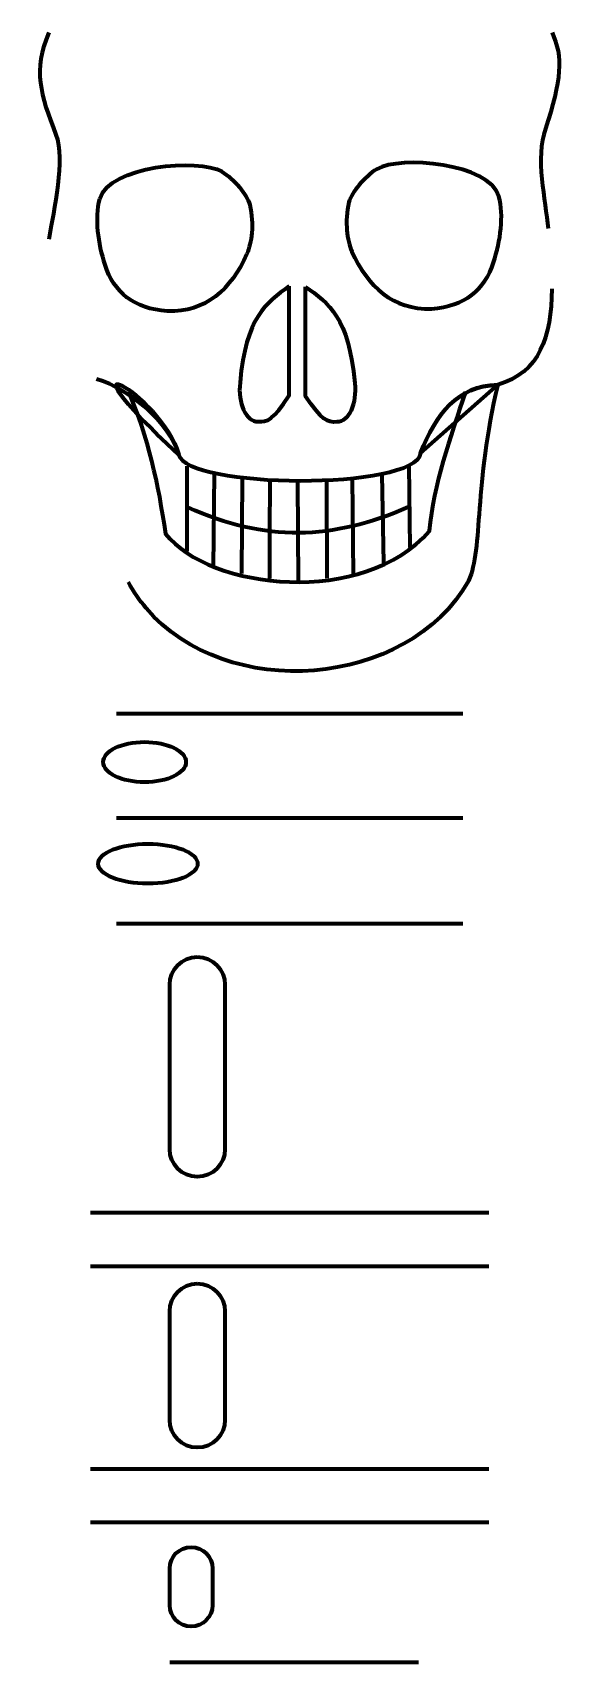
# Model space of a CAD drawing. Header units: centimetres. Extents: x -11.55 to -10.14, y -9.43 to -5.09.
import ezdxf

# ---------------------------------------------------------------- set-up
doc = ezdxf.new("R2010")
doc.units = ezdxf.units.CM
doc.header["$MEASUREMENT"] = 0
doc.layers.add('Layer 1', color=7, linetype='Continuous')

msp = doc.modelspace()

# ---------------------------------------------------------------- linework, layer by layer
at = {"layer": 'Layer 1', "color": 5, "lineweight": 100}
for points, knots in [([(-11.50872, -5.09253), (-11.55215, -5.19301), (-11.53133, -5.25727), (-11.49041, -5.36426), (-11.49041, -5.36426), (-11.46484, -5.43064), (-11.49586, -5.5636), (-11.50872, -5.64233)], [0, 0, 0, 0, 0.3333333, 0.3333333, 0.3333333, 0.3333333, 1, 1, 1, 1]), ([(-10.16945, -5.09253), (-10.13913, -5.15616), (-10.14475, -5.21972), (-10.18673, -5.3491), (-10.18673, -5.3491), (-10.21532, -5.42428), (-10.18648, -5.53895), (-10.18003, -5.61414)], [0, 0, 0, 0, 0.3333333, 0.3333333, 0.3333333, 0.3333333, 1, 1, 1, 1]), ([(-10.31096, -5.5287), (-10.31096, -5.5287), (-10.31096, -5.5287), (-10.31096, -5.5287), (-10.31096, -5.5287), (-10.29692, -5.58032), (-10.30654, -5.64631), (-10.32514, -5.70447), (-10.32514, -5.70447), (-10.34843, -5.77739), (-10.40136, -5.82066), (-10.49044, -5.82782), (-10.49044, -5.82782), (-10.59332, -5.83041), (-10.65884, -5.77077), (-10.70261, -5.67486), (-10.70261, -5.67486), (-10.71472, -5.64592), (-10.7223, -5.59752), (-10.71002, -5.54409), (-10.71002, -5.54409), (-10.70278, -5.51691), (-10.66862, -5.47658), (-10.63538, -5.45591), (-10.63538, -5.45591), (-10.57458, -5.41942), (-10.33451, -5.44009), (-10.31096, -5.5287)], [0, 0, 0, 0, 0.125, 0.125, 0.125, 0.125, 0.25, 0.25, 0.25, 0.25, 0.375, 0.375, 0.375, 0.375, 0.5, 0.5, 0.5, 0.5, 0.625, 0.625, 0.625, 0.625, 0.75, 0.75, 0.75, 0.75, 1, 1, 1, 1]), ([(-11.37313, -5.53528), (-11.38717, -5.58691), (-11.37755, -5.6529), (-11.35894, -5.71106), (-11.35894, -5.71106), (-11.33565, -5.78397), (-11.28272, -5.82726), (-11.19364, -5.83441), (-11.19364, -5.83441), (-11.09077, -5.83699), (-11.02524, -5.77736), (-10.98148, -5.68145), (-10.98148, -5.68145), (-10.96937, -5.65251), (-10.96178, -5.60412), (-10.97408, -5.55068), (-10.97408, -5.55068), (-10.9813, -5.5235), (-11.01546, -5.48317), (-11.0487, -5.46249), (-11.0487, -5.46249), (-11.1095, -5.42601), (-11.34957, -5.44668), (-11.37313, -5.53528)], [0, 0, 0, 0, 0.1428571, 0.1428571, 0.1428571, 0.1428571, 0.2857143, 0.2857143, 0.2857143, 0.2857143, 0.4285714, 0.4285714, 0.4285714, 0.4285714, 0.5714286, 0.5714286, 0.5714286, 0.5714286, 0.7142857, 0.7142857, 0.7142857, 0.7142857, 1, 1, 1, 1]), ([(-10.86923, -5.7678), (-10.86923, -5.7678), (-10.86923, -5.7678), (-10.86923, -5.7678), (-10.86923, -5.7678), (-10.86923, -5.7678), (-10.86923, -6.05892), (-10.86923, -6.05892), (-10.86923, -6.05892), (-10.91229, -6.12439), (-10.92735, -6.12933), (-10.95187, -6.12798), (-10.95187, -6.12798), (-10.98417, -6.12809), (-11.00597, -6.0798), (-10.99998, -6.02437), (-10.99998, -6.02437), (-10.98414, -5.8487), (-10.93085, -5.81253), (-10.86923, -5.7678)], [0, 0, 0, 0, 0.1666667, 0.1666667, 0.1666667, 0.1666667, 0.3333333, 0.3333333, 0.3333333, 0.3333333, 0.5, 0.5, 0.5, 0.5, 0.6666667, 0.6666667, 0.6666667, 0.6666667, 1, 1, 1, 1]), ([(-10.82531, -5.76894), (-10.82531, -5.76894), (-10.82531, -5.76894), (-10.82531, -5.76894), (-10.82531, -5.76894), (-10.82531, -5.76894), (-10.82531, -6.06006), (-10.82531, -6.06006), (-10.82531, -6.06006), (-10.78226, -6.12553), (-10.7672, -6.13049), (-10.74267, -6.12912), (-10.74267, -6.12912), (-10.71036, -6.12925), (-10.68858, -6.08094), (-10.69456, -6.02551), (-10.69456, -6.02551), (-10.71038, -5.84986), (-10.76368, -5.81369), (-10.82531, -5.76894)], [0, 0, 0, 0, 0.1666667, 0.1666667, 0.1666667, 0.1666667, 0.3333333, 0.3333333, 0.3333333, 0.3333333, 0.5, 0.5, 0.5, 0.5, 0.6666667, 0.6666667, 0.6666667, 0.6666667, 1, 1, 1, 1]), ([(-10.17024, -5.77477), (-10.17115, -5.90159), (-10.20226, -5.9983), (-10.31395, -6.03001), (-10.31395, -6.03001), (-10.37738, -6.29668), (-10.35362, -6.46468), (-10.39149, -6.55163), (-10.39149, -6.55163), (-10.55497, -6.84042), (-11.03815, -6.87505), (-11.24969, -6.6249), (-11.24969, -6.6249), (-11.26762, -6.6037), (-11.2836, -6.58046), (-11.29727, -6.55515)], [0, 0, 0, 0, 0.2, 0.2, 0.2, 0.2, 0.4, 0.4, 0.4, 0.4, 0.6, 0.6, 0.6, 0.6, 1, 1, 1, 1]), ([(-11.16272, -6.21646), (-11.16272, -6.21646), (-11.16272, -6.21646), (-11.16272, -6.21646), (-11.16272, -6.21646), (-11.21273, -6.04933), (-11.51333, -5.89363), (-11.16272, -6.21646)], [0, 0, 0, 0, 0.3333333, 0.3333333, 0.3333333, 0.3333333, 1, 1, 1, 1]), ([(-10.5193, -6.21184), (-10.5193, -6.21184), (-10.5193, -6.21184), (-10.5193, -6.21184), (-10.5193, -6.21184), (-10.4783, -6.10827), (-10.42274, -6.03419), (-10.31395, -6.03001), (-10.31395, -6.03001), (-10.31395, -6.03001), (-10.5193, -6.21184), (-10.5193, -6.21184)], [0, 0, 0, 0, 0.25, 0.25, 0.25, 0.25, 0.5, 0.5, 0.5, 0.5, 1, 1, 1, 1]), ([(-11.29727, -6.04905), (-11.24542, -6.16729), (-11.2177, -6.29516), (-11.19857, -6.42649), (-11.19857, -6.42649), (-11.07981, -6.57685), (-10.67036, -6.62121), (-10.49546, -6.41911), (-10.49546, -6.41911), (-10.48361, -6.2935), (-10.4396, -6.17147), (-10.39925, -6.04905)], [0, 0, 0, 0, 0.25, 0.25, 0.25, 0.25, 0.5, 0.5, 0.5, 0.5, 1, 1, 1, 1]), ([(-11.1438, -7.03441), (-11.1438, -7.00489), (-11.19315, -6.98093), (-11.254, -6.98093), (-11.254, -6.98093), (-11.31488, -6.98093), (-11.3642, -7.00489), (-11.3642, -7.03441), (-11.3642, -7.03441), (-11.3642, -7.06393), (-11.31488, -7.08787), (-11.254, -7.08787), (-11.254, -7.08787), (-11.19315, -7.08787), (-11.1438, -7.06393), (-11.1438, -7.03441)], [0, 0, 0, 0, 0.2, 0.2, 0.2, 0.2, 0.4, 0.4, 0.4, 0.4, 0.6, 0.6, 0.6, 0.6, 1, 1, 1, 1]), ([(-11.11286, -7.30505), (-11.11286, -7.2758), (-11.17209, -7.25213), (-11.24515, -7.25213), (-11.24515, -7.25213), (-11.31819, -7.25213), (-11.37744, -7.2758), (-11.37744, -7.30505), (-11.37744, -7.30505), (-11.37744, -7.33427), (-11.31819, -7.35796), (-11.24515, -7.35796), (-11.24515, -7.35796), (-11.17209, -7.35796), (-11.11286, -7.33427), (-11.11286, -7.30505)], [0, 0, 0, 0, 0.2, 0.2, 0.2, 0.2, 0.4, 0.4, 0.4, 0.4, 0.6, 0.6, 0.6, 0.6, 1, 1, 1, 1]), ([(-11.11368, -7.5533), (-11.15416, -7.5533), (-11.18726, -7.58642), (-11.18726, -7.62689), (-11.18726, -7.62689), (-11.18726, -7.62689), (-11.18726, -8.0649), (-11.18726, -8.0649), (-11.18726, -8.0649), (-11.18726, -8.10538), (-11.15416, -8.13849), (-11.11368, -8.13849), (-11.11368, -8.13849), (-11.0732, -8.13849), (-11.0401, -8.10538), (-11.0401, -8.0649), (-11.0401, -8.0649), (-11.0401, -8.0649), (-11.0401, -7.62689), (-11.0401, -7.62689), (-11.0401, -7.62689), (-11.0401, -7.58642), (-11.0732, -7.5533), (-11.11368, -7.5533)], [0, 0, 0, 0, 0.1428571, 0.1428571, 0.1428571, 0.1428571, 0.2857143, 0.2857143, 0.2857143, 0.2857143, 0.4285714, 0.4285714, 0.4285714, 0.4285714, 0.5714286, 0.5714286, 0.5714286, 0.5714286, 0.7142857, 0.7142857, 0.7142857, 0.7142857, 1, 1, 1, 1]), ([(-11.11368, -8.42291), (-11.15416, -8.42291), (-11.18726, -8.45604), (-11.18726, -8.4965), (-11.18726, -8.4965), (-11.18726, -8.4965), (-11.18726, -8.78589), (-11.18726, -8.78589), (-11.18726, -8.78589), (-11.18726, -8.82635), (-11.15416, -8.85948), (-11.11368, -8.85948), (-11.11368, -8.85948), (-11.0732, -8.85948), (-11.0401, -8.82635), (-11.0401, -8.78589), (-11.0401, -8.78589), (-11.0401, -8.78589), (-11.0401, -8.4965), (-11.0401, -8.4965), (-11.0401, -8.4965), (-11.0401, -8.45604), (-11.0732, -8.42291), (-11.11368, -8.42291)], [0, 0, 0, 0, 0.1428571, 0.1428571, 0.1428571, 0.1428571, 0.2857143, 0.2857143, 0.2857143, 0.2857143, 0.4285714, 0.4285714, 0.4285714, 0.4285714, 0.5714286, 0.5714286, 0.5714286, 0.5714286, 0.7142857, 0.7142857, 0.7142857, 0.7142857, 1, 1, 1, 1]), ([(-11.13022, -9.12405), (-11.1616, -9.12405), (-11.18726, -9.14971), (-11.18726, -9.18111), (-11.18726, -9.18111), (-11.18726, -9.18111), (-11.18726, -9.27867), (-11.18726, -9.27867), (-11.18726, -9.27867), (-11.18726, -9.31006), (-11.1616, -9.33573), (-11.13022, -9.33573), (-11.13022, -9.33573), (-11.09884, -9.33573), (-11.07317, -9.31006), (-11.07317, -9.27867), (-11.07317, -9.27867), (-11.07317, -9.27867), (-11.07317, -9.18111), (-11.07317, -9.18111), (-11.07317, -9.18111), (-11.07317, -9.14971), (-11.09884, -9.12405), (-11.13022, -9.12405)], [0, 0, 0, 0, 0.1428571, 0.1428571, 0.1428571, 0.1428571, 0.2857143, 0.2857143, 0.2857143, 0.2857143, 0.4285714, 0.4285714, 0.4285714, 0.4285714, 0.5714286, 0.5714286, 0.5714286, 0.5714286, 0.7142857, 0.7142857, 0.7142857, 0.7142857, 1, 1, 1, 1])]:
    msp.add_open_spline(points, degree=3, knots=knots, dxfattribs=at)
for points in [[(-11.16272, -6.21646), (-11.18872, -6.12959), (-11.29233, -6.04275), (-11.38177, -6.01477)], [(-10.5193, -6.21184), (-10.4783, -6.10827), (-10.42274, -6.03419), (-10.31395, -6.03001)], [(-10.5193, -6.21184), (-10.53338, -6.31356), (-11.1443, -6.30705), (-11.16272, -6.21646)], [(-11.14061, -6.47337), (-11.14061, -6.47337), (-11.14061, -6.2464), (-11.14061, -6.2464)], [(-10.54727, -6.46352), (-10.54727, -6.46352), (-10.54974, -6.24517), (-10.54974, -6.24517)], [(-11.07029, -6.51533), (-11.07029, -6.51533), (-11.06782, -6.26614), (-11.06782, -6.26614)], [(-10.99505, -6.53259), (-10.99505, -6.53259), (-10.99381, -6.27847), (-10.99381, -6.27847)], [(-10.92104, -6.54615), (-10.92104, -6.54122), (-10.91981, -6.28465), (-10.91981, -6.28465)], [(-10.84455, -6.55478), (-10.84455, -6.55478), (-10.8458, -6.28713), (-10.8458, -6.28713)], [(-10.76807, -6.54491), (-10.76807, -6.54491), (-10.76931, -6.28588), (-10.76931, -6.28588)], [(-10.69777, -6.53383), (-10.69777, -6.53383), (-10.70023, -6.27847), (-10.70023, -6.27847)], [(-10.61759, -6.50422), (-10.61759, -6.50422), (-10.62128, -6.2686), (-10.62128, -6.2686)], [(-10.55221, -6.35619), (-10.75346, -6.44386), (-10.93236, -6.45009), (-11.13937, -6.35619)], [(-11.32879, -6.90556), (-11.32879, -6.90556), (-10.40726, -6.90556), (-10.40726, -6.90556)], [(-11.32879, -7.18319), (-11.32879, -7.18319), (-10.40726, -7.18319), (-10.40726, -7.18319)], [(-10.40726, -7.46519), (-10.40726, -7.46519), (-11.32879, -7.46519), (-11.32879, -7.46519)], [(-11.39822, -8.23388), (-11.39822, -8.23388), (-10.33784, -8.23388), (-10.33784, -8.23388)], [(-10.33784, -8.377), (-10.33784, -8.377), (-11.39822, -8.377), (-11.39822, -8.377)], [(-11.39822, -8.91582), (-11.39822, -8.91582), (-10.33784, -8.91582), (-10.33784, -8.91582)], [(-10.33784, -9.05897), (-10.33784, -9.05897), (-11.39822, -9.05897), (-11.39822, -9.05897)], [(-10.52455, -9.43125), (-10.52455, -9.43125), (-11.18725, -9.43125), (-11.18725, -9.43125)]]:
    msp.add_open_spline(points, degree=3, dxfattribs=at)

doc.saveas('drawing.dxf')
